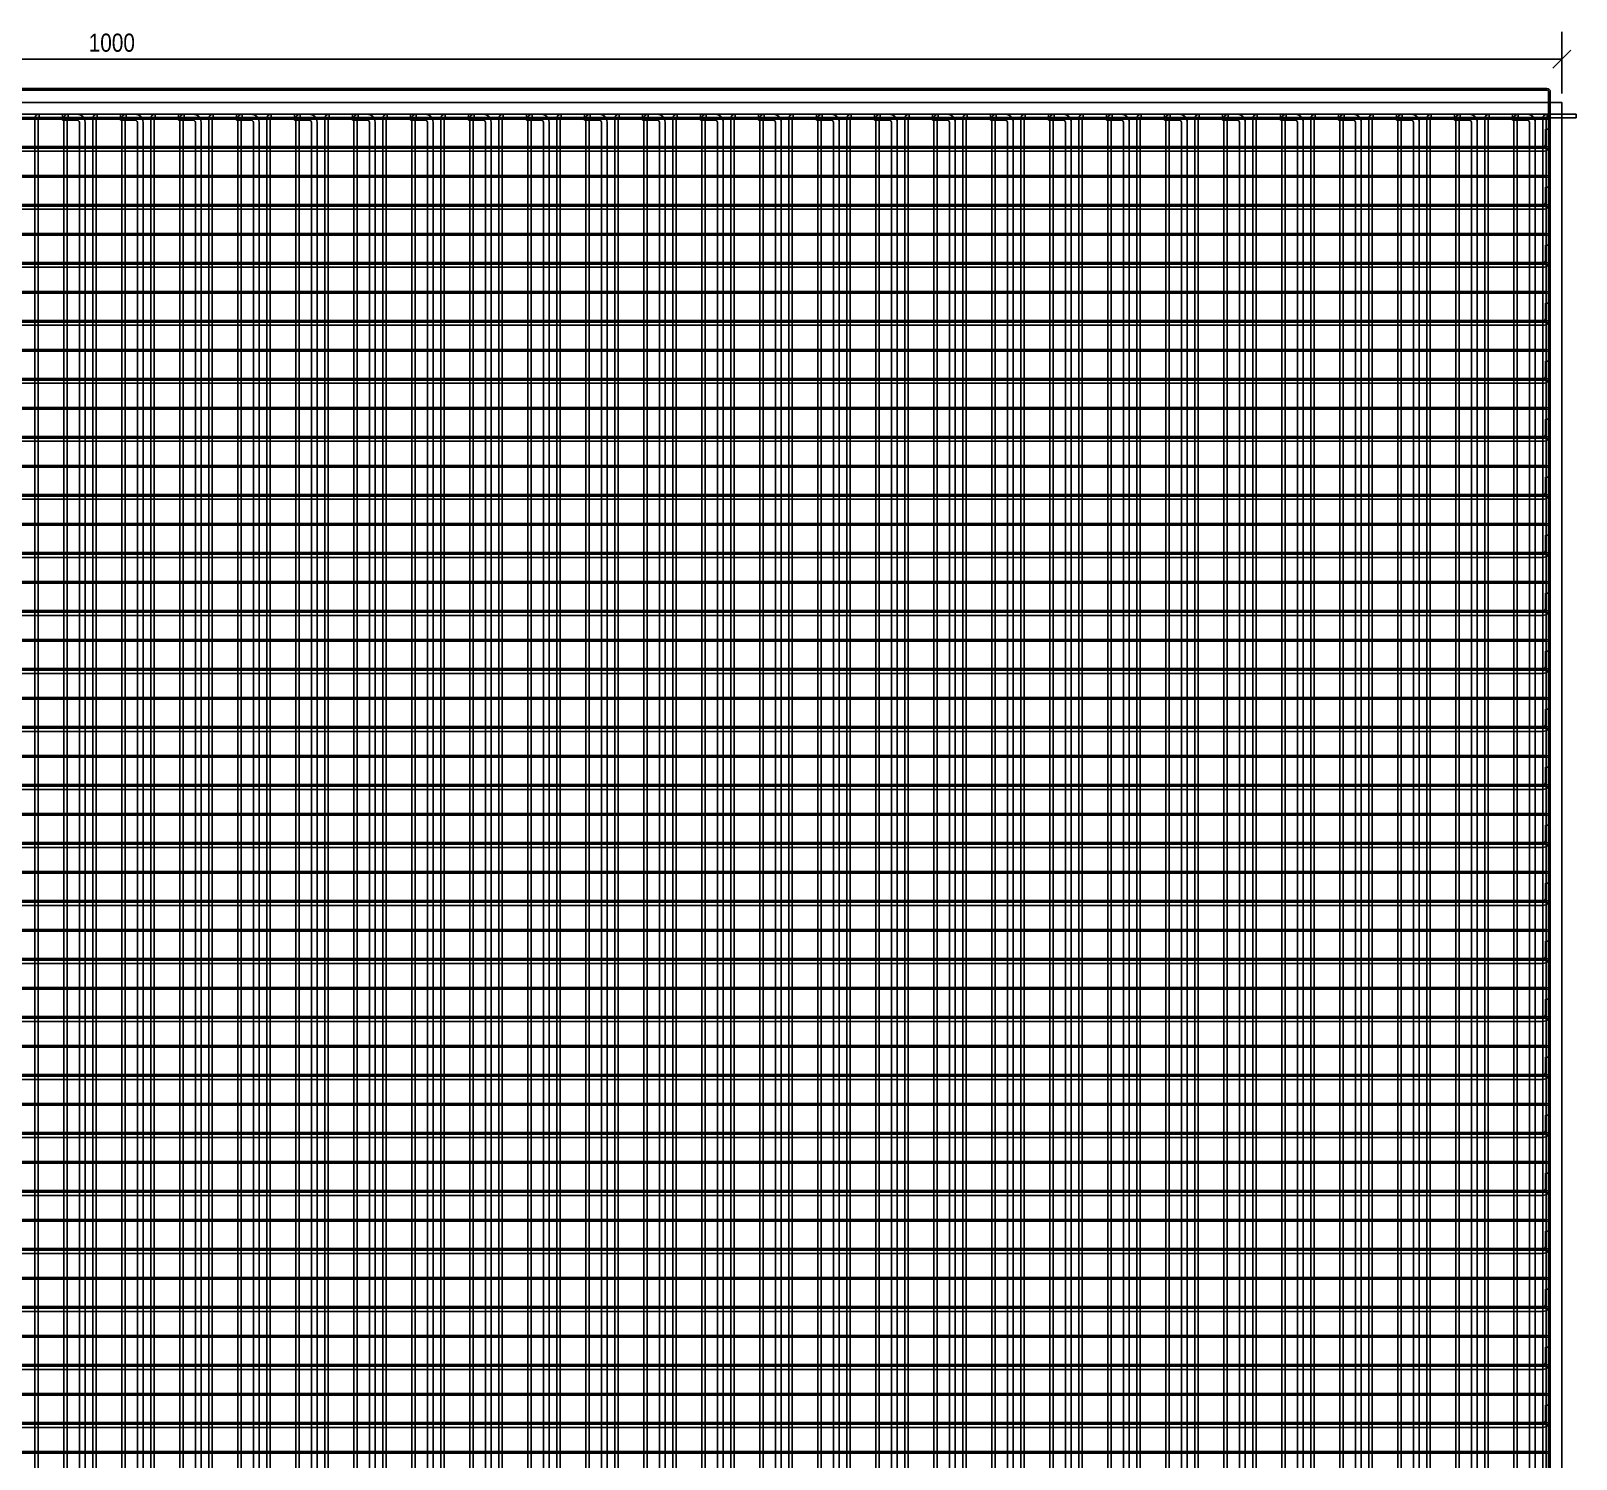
# Model space of a CAD drawing. Header units: metres. Extents: x -0.3 to 22, y -15 to 10.2.
# Drawn here: x 4.72 to 10.05, y 5.32 to 10.25 of the extents above; entities that cross this region are included whole.
import ezdxf

# ---------------------------------------------------------------- set-up
doc = ezdxf.new("R2010")
doc.units = ezdxf.units.M
doc.styles.add('OpenSansCondensed-Light', font='OpenSansCondensed-Light.ttf')
doc.dimstyles.new('EZ_M_25_H25_CM', dxfattribs={"dimtxt": 0.0625, "dimasz": 0.0625, "dimexe": 0.09375, "dimexo": 0.03125, "dimgap": 0.025, "dimtad": 1, "dimlfac": 100, "dimzin": 12, "dimdsep": 46, "dimtxsty": 'OpenSansCondensed-Light', "dimtsz": 0.03125, "dimcen": 2.5, "dimazin": 3, "dimtfac": 0.5, "dimtmove": 2, "dimatfit": 3})

msp = doc.modelspace()

# ---------------------------------------------------------------- linework, layer by layer
for p, q in [((0.052, 10.049), (9.948, 10.049)), ((0.052, 10.043), (9.948, 10.043)), ((9.954, 9.937), (9.954, 10.037)), ((9.96, 9.937), (9.96, 10.037)), ((0.052, 9.949), (9.948, 9.949)), ((0.052, 9.943), (9.948, 9.943)), ((4.749, 9.96), (4.649, 9.96)), ((4.749, 9.948), (4.649, 9.948)), ((4.734, 0.055), (4.734, 9.945)), ((4.746, 0.055), (4.746, 9.945)), ((4.849, 9.96), (4.749, 9.96)), ((4.749, 9.948), (4.749, 9.96)), ((4.849, 9.948), (4.749, 9.948)), ((4.83, 9.94), (4.83, 9.96)), ((4.83, 9.96), (4.88, 9.96)), ((4.83, 9.94), (4.88, 9.94)), ((4.834, 0.055), (4.834, 9.945)), ((4.846, 0.055), (4.846, 9.945)), ((4.949, 9.96), (4.849, 9.96)), ((4.849, 9.948), (4.849, 9.96)), ((4.949, 9.948), (4.849, 9.948)), ((4.888, 0.068), (4.888, 9.932)), ((4.908, 0.068), (4.908, 9.932)), ((4.934, 0.055), (4.934, 9.945)), ((4.946, 0.055), (4.946, 9.945)), ((5.049, 9.96), (4.949, 9.96)), ((4.949, 9.948), (4.949, 9.96)), ((5.049, 9.948), (4.949, 9.948)), ((5.03, 9.94), (5.03, 9.96)), ((5.03, 9.96), (5.08, 9.96)), ((5.03, 9.94), (5.08, 9.94)), ((5.034, 0.055), (5.034, 9.945)), ((5.046, 0.055), (5.046, 9.945)), ((5.149, 9.96), (5.049, 9.96)), ((5.049, 9.948), (5.049, 9.96)), ((5.149, 9.948), (5.049, 9.948)), ((5.088, 0.068), (5.088, 9.932)), ((5.108, 0.068), (5.108, 9.932)), ((5.134, 0.055), (5.134, 9.945)), ((5.146, 0.055), (5.146, 9.945)), ((5.249, 9.96), (5.149, 9.96)), ((5.149, 9.948), (5.149, 9.96)), ((5.249, 9.948), (5.149, 9.948)), ((5.23, 9.94), (5.23, 9.96)), ((5.23, 9.96), (5.28, 9.96)), ((5.23, 9.94), (5.28, 9.94)), ((5.234, 0.055), (5.234, 9.945)), ((5.246, 0.055), (5.246, 9.945)), ((5.349, 9.96), (5.249, 9.96)), ((5.249, 9.948), (5.249, 9.96)), ((5.349, 9.948), (5.249, 9.948)), ((5.288, 0.068), (5.288, 9.932)), ((5.308, 0.068), (5.308, 9.932)), ((5.334, 0.055), (5.334, 9.945)), ((5.346, 0.055), (5.346, 9.945)), ((5.449, 9.96), (5.349, 9.96)), ((5.349, 9.948), (5.349, 9.96)), ((5.449, 9.948), (5.349, 9.948)), ((5.43, 9.94), (5.43, 9.96)), ((5.43, 9.96), (5.48, 9.96)), ((5.43, 9.94), (5.48, 9.94)), ((5.434, 0.055), (5.434, 9.945)), ((5.446, 0.055), (5.446, 9.945)), ((5.549, 9.96), (5.449, 9.96)), ((5.449, 9.948), (5.449, 9.96)), ((5.549, 9.948), (5.449, 9.948)), ((5.488, 0.068), (5.488, 9.932)), ((5.508, 0.068), (5.508, 9.932)), ((5.534, 0.055), (5.534, 9.945)), ((5.546, 0.055), (5.546, 9.945)), ((5.649, 9.96), (5.549, 9.96)), ((5.549, 9.948), (5.549, 9.96)), ((5.649, 9.948), (5.549, 9.948)), ((5.63, 9.94), (5.63, 9.96)), ((5.63, 9.96), (5.68, 9.96)), ((5.63, 9.94), (5.68, 9.94)), ((5.634, 0.055), (5.634, 9.945)), ((5.646, 0.055), (5.646, 9.945)), ((5.749, 9.96), (5.649, 9.96)), ((5.649, 9.948), (5.649, 9.96)), ((5.749, 9.948), (5.649, 9.948)), ((5.688, 0.068), (5.688, 9.932)), ((5.708, 0.068), (5.708, 9.932)), ((5.734, 0.055), (5.734, 9.945)), ((5.746, 0.055), (5.746, 9.945)), ((5.849, 9.96), (5.749, 9.96)), ((5.749, 9.948), (5.749, 9.96)), ((5.849, 9.948), (5.749, 9.948)), ((5.83, 9.94), (5.83, 9.96)), ((5.83, 9.96), (5.88, 9.96)), ((5.83, 9.94), (5.88, 9.94)), ((5.834, 0.055), (5.834, 9.945)), ((5.846, 0.055), (5.846, 9.945)), ((5.949, 9.96), (5.849, 9.96)), ((5.849, 9.948), (5.849, 9.96)), ((5.949, 9.948), (5.849, 9.948)), ((5.888, 0.068), (5.888, 9.932)), ((5.908, 0.068), (5.908, 9.932)), ((5.934, 0.055), (5.934, 9.945)), ((5.946, 0.055), (5.946, 9.945)), ((6.049, 9.96), (5.949, 9.96)), ((5.949, 9.948), (5.949, 9.96)), ((6.049, 9.948), (5.949, 9.948)), ((6.03, 9.94), (6.03, 9.96)), ((6.03, 9.96), (6.08, 9.96)), ((6.03, 9.94), (6.08, 9.94)), ((6.034, 0.055), (6.034, 9.945)), ((6.046, 0.055), (6.046, 9.945)), ((6.149, 9.96), (6.049, 9.96)), ((6.049, 9.948), (6.049, 9.96)), ((6.149, 9.948), (6.049, 9.948)), ((6.088, 0.068), (6.088, 9.932)), ((6.108, 0.068), (6.108, 9.932)), ((6.134, 0.055), (6.134, 9.945)), ((6.146, 0.055), (6.146, 9.945)), ((6.249, 9.96), (6.149, 9.96)), ((6.149, 9.948), (6.149, 9.96)), ((6.249, 9.948), (6.149, 9.948)), ((6.23, 9.94), (6.23, 9.96)), ((6.23, 9.96), (6.28, 9.96)), ((6.23, 9.94), (6.28, 9.94)), ((6.234, 0.055), (6.234, 9.945)), ((6.246, 0.055), (6.246, 9.945)), ((6.349, 9.96), (6.249, 9.96)), ((6.249, 9.948), (6.249, 9.96)), ((6.349, 9.948), (6.249, 9.948)), ((6.288, 0.068), (6.288, 9.932)), ((6.308, 0.068), (6.308, 9.932)), ((6.334, 0.055), (6.334, 9.945)), ((6.346, 0.055), (6.346, 9.945)), ((6.449, 9.96), (6.349, 9.96)), ((6.349, 9.948), (6.349, 9.96)), ((6.449, 9.948), (6.349, 9.948)), ((6.43, 9.94), (6.43, 9.96)), ((6.43, 9.96), (6.48, 9.96)), ((6.43, 9.94), (6.48, 9.94)), ((6.434, 0.055), (6.434, 9.945)), ((6.446, 0.055), (6.446, 9.945)), ((6.549, 9.96), (6.449, 9.96)), ((6.449, 9.948), (6.449, 9.96)), ((6.549, 9.948), (6.449, 9.948)), ((6.488, 0.068), (6.488, 9.932)), ((6.508, 0.068), (6.508, 9.932)), ((6.534, 0.055), (6.534, 9.945)), ((6.546, 0.055), (6.546, 9.945)), ((6.649, 9.96), (6.549, 9.96)), ((6.549, 9.948), (6.549, 9.96)), ((6.649, 9.948), (6.549, 9.948)), ((6.63, 9.94), (6.63, 9.96)), ((6.63, 9.96), (6.68, 9.96)), ((6.63, 9.94), (6.68, 9.94)), ((6.634, 0.055), (6.634, 9.945)), ((6.646, 0.055), (6.646, 9.945)), ((6.749, 9.96), (6.649, 9.96)), ((6.649, 9.948), (6.649, 9.96)), ((6.749, 9.948), (6.649, 9.948)), ((6.688, 0.068), (6.688, 9.932)), ((6.708, 0.068), (6.708, 9.932)), ((6.734, 0.055), (6.734, 9.945)), ((6.746, 0.055), (6.746, 9.945)), ((6.849, 9.96), (6.749, 9.96)), ((6.749, 9.948), (6.749, 9.96)), ((6.849, 9.948), (6.749, 9.948)), ((6.83, 9.94), (6.83, 9.96)), ((6.83, 9.96), (6.88, 9.96)), ((6.83, 9.94), (6.88, 9.94)), ((6.834, 0.055), (6.834, 9.945)), ((6.846, 0.055), (6.846, 9.945)), ((6.949, 9.96), (6.849, 9.96)), ((6.849, 9.948), (6.849, 9.96)), ((6.949, 9.948), (6.849, 9.948)), ((6.888, 0.068), (6.888, 9.932)), ((6.908, 0.068), (6.908, 9.932)), ((6.934, 0.055), (6.934, 9.945)), ((6.946, 0.055), (6.946, 9.945)), ((7.049, 9.96), (6.949, 9.96)), ((6.949, 9.948), (6.949, 9.96)), ((7.049, 9.948), (6.949, 9.948)), ((7.03, 9.94), (7.03, 9.96)), ((7.03, 9.96), (7.08, 9.96)), ((7.03, 9.94), (7.08, 9.94)), ((7.034, 0.055), (7.034, 9.945)), ((7.046, 0.055), (7.046, 9.945)), ((7.149, 9.96), (7.049, 9.96)), ((7.049, 9.948), (7.049, 9.96)), ((7.149, 9.948), (7.049, 9.948)), ((7.088, 0.068), (7.088, 9.932)), ((7.108, 0.068), (7.108, 9.932)), ((7.134, 0.055), (7.134, 9.945)), ((7.146, 0.055), (7.146, 9.945)), ((7.249, 9.96), (7.149, 9.96)), ((7.149, 9.948), (7.149, 9.96)), ((7.249, 9.948), (7.149, 9.948)), ((7.23, 9.94), (7.23, 9.96)), ((7.23, 9.96), (7.28, 9.96)), ((7.23, 9.94), (7.28, 9.94)), ((7.234, 0.055), (7.234, 9.945)), ((7.246, 0.055), (7.246, 9.945)), ((7.349, 9.96), (7.249, 9.96)), ((7.249, 9.948), (7.249, 9.96)), ((7.349, 9.948), (7.249, 9.948)), ((7.288, 0.068), (7.288, 9.932)), ((7.308, 0.068), (7.308, 9.932)), ((7.334, 0.055), (7.334, 9.945)), ((7.346, 0.055), (7.346, 9.945)), ((7.449, 9.96), (7.349, 9.96)), ((7.349, 9.948), (7.349, 9.96)), ((7.449, 9.948), (7.349, 9.948)), ((7.43, 9.94), (7.43, 9.96)), ((7.43, 9.96), (7.48, 9.96)), ((7.43, 9.94), (7.48, 9.94)), ((7.434, 0.055), (7.434, 9.945)), ((7.446, 0.055), (7.446, 9.945)), ((7.549, 9.96), (7.449, 9.96)), ((7.449, 9.948), (7.449, 9.96)), ((7.549, 9.948), (7.449, 9.948)), ((7.488, 0.068), (7.488, 9.932)), ((7.508, 0.068), (7.508, 9.932)), ((7.534, 0.055), (7.534, 9.945)), ((7.546, 0.055), (7.546, 9.945)), ((7.649, 9.96), (7.549, 9.96)), ((7.549, 9.948), (7.549, 9.96)), ((7.649, 9.948), (7.549, 9.948)), ((7.63, 9.94), (7.63, 9.96)), ((7.63, 9.96), (7.68, 9.96)), ((7.63, 9.94), (7.68, 9.94)), ((7.634, 0.055), (7.634, 9.945)), ((7.646, 0.055), (7.646, 9.945)), ((7.749, 9.96), (7.649, 9.96)), ((7.649, 9.948), (7.649, 9.96)), ((7.749, 9.948), (7.649, 9.948)), ((7.688, 0.068), (7.688, 9.932)), ((7.708, 0.068), (7.708, 9.932)), ((7.734, 0.055), (7.734, 9.945)), ((7.746, 0.055), (7.746, 9.945)), ((7.849, 9.96), (7.749, 9.96)), ((7.749, 9.948), (7.749, 9.96)), ((7.849, 9.948), (7.749, 9.948)), ((7.83, 9.94), (7.83, 9.96)), ((7.83, 9.96), (7.88, 9.96)), ((7.83, 9.94), (7.88, 9.94)), ((7.834, 0.055), (7.834, 9.945)), ((7.846, 0.055), (7.846, 9.945)), ((7.949, 9.96), (7.849, 9.96)), ((7.849, 9.948), (7.849, 9.96)), ((7.949, 9.948), (7.849, 9.948)), ((7.888, 0.068), (7.888, 9.932)), ((7.908, 0.068), (7.908, 9.932)), ((7.934, 0.055), (7.934, 9.945)), ((7.946, 0.055), (7.946, 9.945)), ((8.049, 9.96), (7.949, 9.96)), ((7.949, 9.948), (7.949, 9.96)), ((8.049, 9.948), (7.949, 9.948)), ((8.03, 9.94), (8.03, 9.96)), ((8.03, 9.96), (8.08, 9.96)), ((8.03, 9.94), (8.08, 9.94)), ((8.034, 0.055), (8.034, 9.945)), ((8.046, 0.055), (8.046, 9.945)), ((8.149, 9.96), (8.049, 9.96)), ((8.049, 9.948), (8.049, 9.96)), ((8.149, 9.948), (8.049, 9.948)), ((8.088, 0.068), (8.088, 9.932)), ((8.108, 0.068), (8.108, 9.932)), ((8.134, 0.055), (8.134, 9.945)), ((8.146, 0.055), (8.146, 9.945)), ((8.249, 9.96), (8.149, 9.96)), ((8.149, 9.948), (8.149, 9.96)), ((8.249, 9.948), (8.149, 9.948)), ((8.23, 9.94), (8.23, 9.96)), ((8.23, 9.96), (8.28, 9.96)), ((8.23, 9.94), (8.28, 9.94)), ((8.234, 0.055), (8.234, 9.945)), ((8.246, 0.055), (8.246, 9.945)), ((8.349, 9.96), (8.249, 9.96)), ((8.249, 9.948), (8.249, 9.96)), ((8.349, 9.948), (8.249, 9.948)), ((8.288, 0.068), (8.288, 9.932)), ((8.308, 0.068), (8.308, 9.932)), ((8.334, 0.055), (8.334, 9.945)), ((8.346, 0.055), (8.346, 9.945)), ((8.449, 9.96), (8.349, 9.96)), ((8.349, 9.948), (8.349, 9.96)), ((8.449, 9.948), (8.349, 9.948)), ((8.43, 9.94), (8.43, 9.96)), ((8.43, 9.96), (8.48, 9.96)), ((8.43, 9.94), (8.48, 9.94)), ((8.434, 0.055), (8.434, 9.945)), ((8.446, 0.055), (8.446, 9.945)), ((8.549, 9.96), (8.449, 9.96)), ((8.449, 9.948), (8.449, 9.96)), ((8.549, 9.948), (8.449, 9.948)), ((8.488, 0.068), (8.488, 9.932)), ((8.508, 0.068), (8.508, 9.932)), ((8.534, 0.055), (8.534, 9.945)), ((8.546, 0.055), (8.546, 9.945)), ((8.649, 9.96), (8.549, 9.96)), ((8.549, 9.948), (8.549, 9.96)), ((8.649, 9.948), (8.549, 9.948)), ((8.63, 9.94), (8.63, 9.96)), ((8.63, 9.96), (8.68, 9.96)), ((8.63, 9.94), (8.68, 9.94)), ((8.634, 0.055), (8.634, 9.945)), ((8.646, 0.055), (8.646, 9.945)), ((8.749, 9.96), (8.649, 9.96)), ((8.649, 9.948), (8.649, 9.96)), ((8.749, 9.948), (8.649, 9.948)), ((8.688, 0.068), (8.688, 9.932)), ((8.708, 0.068), (8.708, 9.932)), ((8.734, 0.055), (8.734, 9.945)), ((8.746, 0.055), (8.746, 9.945)), ((8.849, 9.96), (8.749, 9.96)), ((8.749, 9.948), (8.749, 9.96)), ((8.849, 9.948), (8.749, 9.948)), ((8.83, 9.94), (8.83, 9.96)), ((8.83, 9.96), (8.88, 9.96)), ((8.83, 9.94), (8.88, 9.94)), ((8.834, 0.055), (8.834, 9.945)), ((8.846, 0.055), (8.846, 9.945)), ((8.949, 9.96), (8.849, 9.96)), ((8.849, 9.948), (8.849, 9.96)), ((8.949, 9.948), (8.849, 9.948)), ((8.888, 0.068), (8.888, 9.932)), ((8.908, 0.068), (8.908, 9.932)), ((8.934, 0.055), (8.934, 9.945)), ((8.946, 0.055), (8.946, 9.945)), ((9.049, 9.96), (8.949, 9.96)), ((8.949, 9.948), (8.949, 9.96)), ((9.049, 9.948), (8.949, 9.948)), ((9.03, 9.94), (9.03, 9.96)), ((9.03, 9.96), (9.08, 9.96)), ((9.03, 9.94), (9.08, 9.94)), ((9.034, 0.055), (9.034, 9.945)), ((9.046, 0.055), (9.046, 9.945)), ((9.149, 9.96), (9.049, 9.96)), ((9.049, 9.948), (9.049, 9.96)), ((9.149, 9.948), (9.049, 9.948)), ((9.088, 0.068), (9.088, 9.932)), ((9.108, 0.068), (9.108, 9.932)), ((9.134, 0.055), (9.134, 9.945)), ((9.146, 0.055), (9.146, 9.945)), ((9.249, 9.96), (9.149, 9.96)), ((9.149, 9.948), (9.149, 9.96)), ((9.249, 9.948), (9.149, 9.948)), ((9.23, 9.94), (9.23, 9.96)), ((9.23, 9.96), (9.28, 9.96)), ((9.23, 9.94), (9.28, 9.94)), ((9.234, 0.055), (9.234, 9.945)), ((9.246, 0.055), (9.246, 9.945)), ((9.349, 9.96), (9.249, 9.96)), ((9.249, 9.948), (9.249, 9.96)), ((9.349, 9.948), (9.249, 9.948)), ((9.288, 0.068), (9.288, 9.932)), ((9.308, 0.068), (9.308, 9.932)), ((9.334, 0.055), (9.334, 9.945)), ((9.346, 0.055), (9.346, 9.945)), ((9.449, 9.96), (9.349, 9.96)), ((9.349, 9.948), (9.349, 9.96)), ((9.449, 9.948), (9.349, 9.948)), ((9.43, 9.94), (9.43, 9.96)), ((9.43, 9.96), (9.48, 9.96)), ((9.43, 9.94), (9.48, 9.94)), ((9.434, 0.055), (9.434, 9.945)), ((9.446, 0.055), (9.446, 9.945)), ((9.549, 9.96), (9.449, 9.96)), ((9.449, 9.948), (9.449, 9.96)), ((9.549, 9.948), (9.449, 9.948)), ((9.488, 0.068), (9.488, 9.932)), ((9.508, 0.068), (9.508, 9.932)), ((9.534, 0.055), (9.534, 9.945)), ((9.546, 0.055), (9.546, 9.945)), ((9.649, 9.96), (9.549, 9.96)), ((9.549, 9.948), (9.549, 9.96)), ((9.649, 9.948), (9.549, 9.948)), ((9.63, 9.94), (9.63, 9.96)), ((9.63, 9.96), (9.68, 9.96)), ((9.63, 9.94), (9.68, 9.94)), ((9.634, 0.055), (9.634, 9.945)), ((9.646, 0.055), (9.646, 9.945)), ((9.749, 9.96), (9.649, 9.96)), ((9.649, 9.948), (9.649, 9.96)), ((9.749, 9.948), (9.649, 9.948)), ((9.688, 0.068), (9.688, 9.932)), ((9.708, 0.068), (9.708, 9.932)), ((9.734, 0.055), (9.734, 9.945)), ((9.746, 0.055), (9.746, 9.945)), ((9.849, 9.96), (9.749, 9.96)), ((9.749, 9.948), (9.749, 9.96)), ((9.849, 9.948), (9.749, 9.948)), ((9.83, 9.94), (9.83, 9.96)), ((9.83, 9.96), (9.88, 9.96)), ((9.83, 9.94), (9.88, 9.94)), ((9.834, 0.055), (9.834, 9.945)), ((9.846, 0.055), (9.846, 9.945)), ((9.949, 9.96), (9.849, 9.96)), ((9.849, 9.948), (9.849, 9.96)), ((9.949, 9.948), (9.849, 9.948)), ((9.888, 0.068), (9.888, 9.932)), ((9.908, 0.068), (9.908, 9.932)), ((9.934, 0.055), (9.934, 9.945)), ((9.946, 0.055), (9.946, 9.945)), ((10.049, 9.96), (9.949, 9.96)), ((9.949, 9.948), (9.949, 9.96)), ((10.049, 9.948), (9.949, 9.948)), ((9.954, 9.837), (9.954, 9.937)), ((9.954, 9.937), (9.96, 9.937)), ((9.96, 9.837), (9.96, 9.937)), ((10.049, 9.948), (10.049, 9.96)), ((9.944, 9.908), (9.96, 9.908)), ((9.944, 9.908), (9.944, 9.858)), ((9.96, 9.908), (9.96, 9.858)), ((0.052, 9.849), (9.948, 9.849)), ((0.052, 9.843), (9.948, 9.843)), ((0.066, 9.848), (9.934, 9.848)), ((0.066, 9.832), (9.934, 9.832)), ((9.954, 9.737), (9.954, 9.837)), ((9.954, 9.837), (9.96, 9.837)), ((9.96, 9.737), (9.96, 9.837)), ((0.052, 9.749), (9.948, 9.749)), ((0.052, 9.743), (9.948, 9.743)), ((9.944, 9.708), (9.96, 9.708)), ((9.944, 9.708), (9.944, 9.658)), ((9.954, 9.637), (9.954, 9.737)), ((9.954, 9.737), (9.96, 9.737)), ((9.96, 9.637), (9.96, 9.737)), ((9.96, 9.708), (9.96, 9.658)), ((0.052, 9.649), (9.948, 9.649)), ((0.066, 9.648), (9.934, 9.648)), ((0.052, 9.643), (9.948, 9.643)), ((0.066, 9.632), (9.934, 9.632)), ((9.954, 9.537), (9.954, 9.637)), ((9.954, 9.637), (9.96, 9.637)), ((9.96, 9.537), (9.96, 9.637)), ((0.052, 9.549), (9.948, 9.549)), ((0.052, 9.543), (9.948, 9.543)), ((9.944, 9.508), (9.96, 9.508)), ((9.944, 9.508), (9.944, 9.458)), ((9.954, 9.437), (9.954, 9.537)), ((9.954, 9.537), (9.96, 9.537)), ((9.96, 9.437), (9.96, 9.537)), ((9.96, 9.508), (9.96, 9.458)), ((0.052, 9.449), (9.948, 9.449)), ((0.052, 9.443), (9.948, 9.443)), ((0.066, 9.448), (9.934, 9.448)), ((0.066, 9.432), (9.934, 9.432)), ((9.954, 9.337), (9.954, 9.437)), ((9.954, 9.437), (9.96, 9.437)), ((9.96, 9.337), (9.96, 9.437)), ((0.052, 9.349), (9.948, 9.349)), ((0.052, 9.343), (9.948, 9.343)), ((9.954, 9.237), (9.954, 9.337)), ((9.954, 9.337), (9.96, 9.337)), ((9.96, 9.237), (9.96, 9.337)), ((9.944, 9.308), (9.96, 9.308)), ((9.944, 9.308), (9.944, 9.258)), ((9.96, 9.308), (9.96, 9.258)), ((0.052, 9.249), (9.948, 9.249)), ((0.052, 9.243), (9.948, 9.243)), ((0.066, 9.248), (9.934, 9.248)), ((0.066, 9.232), (9.934, 9.232)), ((9.954, 9.137), (9.954, 9.237)), ((9.954, 9.237), (9.96, 9.237)), ((9.96, 9.137), (9.96, 9.237)), ((0.052, 9.149), (9.948, 9.149)), ((0.052, 9.143), (9.948, 9.143)), ((9.954, 9.037), (9.954, 9.137)), ((9.954, 9.137), (9.96, 9.137)), ((9.96, 9.037), (9.96, 9.137)), ((9.944, 9.108), (9.96, 9.108)), ((9.944, 9.108), (9.944, 9.058)), ((9.96, 9.108), (9.96, 9.058)), ((0.052, 9.049), (9.948, 9.049)), ((0.052, 9.043), (9.948, 9.043)), ((0.066, 9.048), (9.934, 9.048)), ((0.066, 9.032), (9.934, 9.032)), ((9.954, 8.937), (9.954, 9.037)), ((9.954, 9.037), (9.96, 9.037)), ((9.96, 8.937), (9.96, 9.037)), ((0.052, 8.949), (9.948, 8.949)), ((0.052, 8.943), (9.948, 8.943)), ((9.944, 8.908), (9.96, 8.908)), ((9.944, 8.908), (9.944, 8.858)), ((9.954, 8.837), (9.954, 8.937)), ((9.954, 8.937), (9.96, 8.937)), ((9.96, 8.837), (9.96, 8.937)), ((9.96, 8.908), (9.96, 8.858)), ((0.052, 8.849), (9.948, 8.849)), ((0.066, 8.848), (9.934, 8.848)), ((0.052, 8.843), (9.948, 8.843)), ((0.066, 8.832), (9.934, 8.832)), ((9.954, 8.737), (9.954, 8.837)), ((9.954, 8.837), (9.96, 8.837)), ((9.96, 8.737), (9.96, 8.837)), ((0.052, 8.749), (9.948, 8.749)), ((0.052, 8.743), (9.948, 8.743)), ((9.944, 8.708), (9.96, 8.708)), ((9.944, 8.708), (9.944, 8.658)), ((9.954, 8.637), (9.954, 8.737)), ((9.954, 8.737), (9.96, 8.737)), ((9.96, 8.637), (9.96, 8.737)), ((9.96, 8.708), (9.96, 8.658)), ((0.052, 8.649), (9.948, 8.649)), ((0.052, 8.643), (9.948, 8.643)), ((0.066, 8.648), (9.934, 8.648)), ((0.066, 8.632), (9.934, 8.632)), ((9.954, 8.537), (9.954, 8.637)), ((9.954, 8.637), (9.96, 8.637)), ((9.96, 8.537), (9.96, 8.637)), ((0.052, 8.549), (9.948, 8.549)), ((0.052, 8.543), (9.948, 8.543)), ((9.954, 8.437), (9.954, 8.537)), ((9.954, 8.537), (9.96, 8.537)), ((9.96, 8.437), (9.96, 8.537)), ((9.944, 8.508), (9.96, 8.508)), ((9.944, 8.508), (9.944, 8.458)), ((9.96, 8.508), (9.96, 8.458)), ((0.052, 8.449), (9.948, 8.449)), ((0.052, 8.443), (9.948, 8.443)), ((0.066, 8.448), (9.934, 8.448)), ((0.066, 8.432), (9.934, 8.432)), ((9.954, 8.337), (9.954, 8.437)), ((9.954, 8.437), (9.96, 8.437)), ((9.96, 8.337), (9.96, 8.437)), ((0.052, 8.349), (9.948, 8.349)), ((0.052, 8.343), (9.948, 8.343)), ((9.954, 8.237), (9.954, 8.337)), ((9.954, 8.337), (9.96, 8.337)), ((9.96, 8.237), (9.96, 8.337)), ((9.944, 8.308), (9.96, 8.308)), ((9.944, 8.308), (9.944, 8.258)), ((9.96, 8.308), (9.96, 8.258)), ((0.052, 8.249), (9.948, 8.249)), ((0.052, 8.243), (9.948, 8.243)), ((0.066, 8.248), (9.934, 8.248)), ((0.066, 8.232), (9.934, 8.232)), ((9.954, 8.137), (9.954, 8.237)), ((9.954, 8.237), (9.96, 8.237)), ((9.96, 8.137), (9.96, 8.237)), ((0.052, 8.149), (9.948, 8.149)), ((0.052, 8.143), (9.948, 8.143)), ((9.944, 8.108), (9.96, 8.108)), ((9.944, 8.108), (9.944, 8.058)), ((9.954, 8.037), (9.954, 8.137)), ((9.954, 8.137), (9.96, 8.137)), ((9.96, 8.037), (9.96, 8.137)), ((9.96, 8.108), (9.96, 8.058)), ((0.052, 8.049), (9.948, 8.049)), ((0.066, 8.048), (9.934, 8.048)), ((0.052, 8.043), (9.948, 8.043)), ((0.066, 8.032), (9.934, 8.032)), ((9.954, 7.937), (9.954, 8.037)), ((9.954, 8.037), (9.96, 8.037)), ((9.96, 7.937), (9.96, 8.037)), ((0.052, 7.949), (9.948, 7.949)), ((0.052, 7.943), (9.948, 7.943)), ((9.944, 7.908), (9.96, 7.908)), ((9.944, 7.908), (9.944, 7.858)), ((9.954, 7.837), (9.954, 7.937)), ((9.954, 7.937), (9.96, 7.937)), ((9.96, 7.837), (9.96, 7.937)), ((9.96, 7.908), (9.96, 7.858)), ((0.052, 7.849), (9.948, 7.849)), ((0.052, 7.843), (9.948, 7.843)), ((0.066, 7.848), (9.934, 7.848)), ((9.954, 7.737), (9.954, 7.837)), ((9.954, 7.837), (9.96, 7.837)), ((9.96, 7.737), (9.96, 7.837)), ((0.066, 7.832), (9.934, 7.832)), ((0.052, 7.749), (9.948, 7.749)), ((0.052, 7.743), (9.948, 7.743)), ((9.954, 7.637), (9.954, 7.737)), ((9.954, 7.737), (9.96, 7.737)), ((9.96, 7.637), (9.96, 7.737)), ((9.944, 7.708), (9.96, 7.708)), ((9.944, 7.708), (9.944, 7.658)), ((9.96, 7.708), (9.96, 7.658)), ((0.052, 7.649), (9.948, 7.649)), ((0.052, 7.643), (9.948, 7.643)), ((0.066, 7.648), (9.934, 7.648)), ((0.066, 7.632), (9.934, 7.632)), ((9.954, 7.537), (9.954, 7.637)), ((9.954, 7.637), (9.96, 7.637)), ((9.96, 7.537), (9.96, 7.637)), ((0.052, 7.549), (9.948, 7.549)), ((0.052, 7.543), (9.948, 7.543)), ((9.954, 7.437), (9.954, 7.537)), ((9.954, 7.537), (9.96, 7.537)), ((9.96, 7.437), (9.96, 7.537)), ((9.944, 7.508), (9.96, 7.508)), ((9.944, 7.508), (9.944, 7.458)), ((9.96, 7.508), (9.96, 7.458)), ((0.052, 7.449), (9.948, 7.449)), ((0.052, 7.443), (9.948, 7.443)), ((0.066, 7.448), (9.934, 7.448)), ((0.066, 7.432), (9.934, 7.432)), ((9.954, 7.337), (9.954, 7.437)), ((9.954, 7.437), (9.96, 7.437)), ((9.96, 7.337), (9.96, 7.437)), ((0.052, 7.349), (9.948, 7.349)), ((0.052, 7.343), (9.948, 7.343)), ((9.944, 7.308), (9.96, 7.308)), ((9.944, 7.308), (9.944, 7.258)), ((9.954, 7.237), (9.954, 7.337)), ((9.954, 7.337), (9.96, 7.337)), ((9.96, 7.237), (9.96, 7.337)), ((9.96, 7.308), (9.96, 7.258)), ((0.052, 7.249), (9.948, 7.249)), ((0.066, 7.248), (9.934, 7.248)), ((0.052, 7.243), (9.948, 7.243)), ((0.066, 7.232), (9.934, 7.232)), ((9.954, 7.137), (9.954, 7.237)), ((9.954, 7.237), (9.96, 7.237)), ((9.96, 7.137), (9.96, 7.237)), ((0.052, 7.149), (9.948, 7.149)), ((0.052, 7.143), (9.948, 7.143)), ((9.944, 7.108), (9.96, 7.108)), ((9.944, 7.108), (9.944, 7.058)), ((9.954, 7.037), (9.954, 7.137)), ((9.954, 7.137), (9.96, 7.137)), ((9.96, 7.037), (9.96, 7.137)), ((9.96, 7.108), (9.96, 7.058)), ((0.052, 7.049), (9.948, 7.049)), ((0.052, 7.043), (9.948, 7.043)), ((0.066, 7.048), (9.934, 7.048)), ((9.954, 6.937), (9.954, 7.037)), ((9.954, 7.037), (9.96, 7.037)), ((9.96, 6.937), (9.96, 7.037)), ((0.066, 7.032), (9.934, 7.032)), ((0.052, 6.949), (9.948, 6.949)), ((0.052, 6.943), (9.948, 6.943)), ((9.954, 6.837), (9.954, 6.937)), ((9.954, 6.937), (9.96, 6.937)), ((9.96, 6.837), (9.96, 6.937)), ((9.944, 6.908), (9.96, 6.908)), ((9.944, 6.908), (9.944, 6.858)), ((9.96, 6.908), (9.96, 6.858)), ((0.052, 6.849), (9.948, 6.849)), ((0.052, 6.843), (9.948, 6.843)), ((0.066, 6.848), (9.934, 6.848)), ((0.066, 6.832), (9.934, 6.832)), ((9.954, 6.737), (9.954, 6.837)), ((9.954, 6.837), (9.96, 6.837)), ((9.96, 6.737), (9.96, 6.837)), ((0.052, 6.749), (9.948, 6.749)), ((0.052, 6.743), (9.948, 6.743)), ((9.954, 6.637), (9.954, 6.737)), ((9.954, 6.737), (9.96, 6.737)), ((9.96, 6.637), (9.96, 6.737)), ((9.944, 6.708), (9.96, 6.708)), ((9.944, 6.708), (9.944, 6.658)), ((9.96, 6.708), (9.96, 6.658)), ((0.052, 6.649), (9.948, 6.649)), ((0.052, 6.643), (9.948, 6.643)), ((0.066, 6.648), (9.934, 6.648)), ((0.066, 6.632), (9.934, 6.632)), ((9.954, 6.537), (9.954, 6.637)), ((9.954, 6.637), (9.96, 6.637)), ((9.96, 6.537), (9.96, 6.637)), ((0.052, 6.549), (9.948, 6.549)), ((0.052, 6.543), (9.948, 6.543)), ((9.944, 6.508), (9.96, 6.508)), ((9.944, 6.508), (9.944, 6.458)), ((9.954, 6.437), (9.954, 6.537)), ((9.954, 6.537), (9.96, 6.537)), ((9.96, 6.437), (9.96, 6.537)), ((9.96, 6.508), (9.96, 6.458)), ((0.052, 6.449), (9.948, 6.449)), ((0.066, 6.448), (9.934, 6.448)), ((0.052, 6.443), (9.948, 6.443)), ((0.066, 6.432), (9.934, 6.432)), ((9.954, 6.337), (9.954, 6.437)), ((9.954, 6.437), (9.96, 6.437)), ((9.96, 6.337), (9.96, 6.437)), ((0.052, 6.349), (9.948, 6.349)), ((0.052, 6.343), (9.948, 6.343)), ((9.944, 6.308), (9.96, 6.308)), ((9.944, 6.308), (9.944, 6.258)), ((9.954, 6.237), (9.954, 6.337)), ((9.954, 6.337), (9.96, 6.337)), ((9.96, 6.237), (9.96, 6.337)), ((9.96, 6.308), (9.96, 6.258)), ((0.052, 6.249), (9.948, 6.249)), ((0.052, 6.243), (9.948, 6.243)), ((0.066, 6.248), (9.934, 6.248)), ((9.954, 6.137), (9.954, 6.237)), ((9.954, 6.237), (9.96, 6.237)), ((9.96, 6.137), (9.96, 6.237)), ((0.066, 6.232), (9.934, 6.232)), ((0.052, 6.149), (9.948, 6.149)), ((0.052, 6.143), (9.948, 6.143)), ((9.954, 6.037), (9.954, 6.137)), ((9.954, 6.137), (9.96, 6.137)), ((9.96, 6.037), (9.96, 6.137)), ((9.944, 6.108), (9.96, 6.108)), ((9.944, 6.108), (9.944, 6.058)), ((9.96, 6.108), (9.96, 6.058)), ((0.052, 6.049), (9.948, 6.049)), ((0.052, 6.043), (9.948, 6.043)), ((0.066, 6.048), (9.934, 6.048)), ((0.066, 6.032), (9.934, 6.032)), ((9.954, 5.937), (9.954, 6.037)), ((9.954, 6.037), (9.96, 6.037)), ((9.96, 5.937), (9.96, 6.037)), ((0.052, 5.949), (9.948, 5.949)), ((0.052, 5.943), (9.948, 5.943)), ((9.954, 5.837), (9.954, 5.937)), ((9.954, 5.937), (9.96, 5.937)), ((9.96, 5.837), (9.96, 5.937)), ((9.944, 5.908), (9.96, 5.908)), ((9.944, 5.908), (9.944, 5.858)), ((9.96, 5.908), (9.96, 5.858)), ((0.052, 5.849), (9.948, 5.849)), ((0.052, 5.843), (9.948, 5.843)), ((0.066, 5.848), (9.934, 5.848)), ((0.066, 5.832), (9.934, 5.832)), ((9.954, 5.737), (9.954, 5.837)), ((9.954, 5.837), (9.96, 5.837)), ((9.96, 5.737), (9.96, 5.837)), ((0.052, 5.749), (9.948, 5.749)), ((0.052, 5.743), (9.948, 5.743)), ((9.944, 5.708), (9.96, 5.708)), ((9.944, 5.708), (9.944, 5.658)), ((9.954, 5.637), (9.954, 5.737)), ((9.954, 5.737), (9.96, 5.737)), ((9.96, 5.637), (9.96, 5.737)), ((9.96, 5.708), (9.96, 5.658)), ((0.052, 5.649), (9.948, 5.649)), ((0.066, 5.648), (9.934, 5.648)), ((0.052, 5.643), (9.948, 5.643)), ((0.066, 5.632), (9.934, 5.632)), ((9.954, 5.537), (9.954, 5.637)), ((9.954, 5.637), (9.96, 5.637)), ((9.96, 5.537), (9.96, 5.637)), ((0.052, 5.549), (9.948, 5.549)), ((0.052, 5.543), (9.948, 5.543)), ((9.944, 5.508), (9.96, 5.508)), ((9.944, 5.508), (9.944, 5.458)), ((9.954, 5.437), (9.954, 5.537)), ((9.954, 5.537), (9.96, 5.537)), ((9.96, 5.437), (9.96, 5.537)), ((9.96, 5.508), (9.96, 5.458)), ((0.052, 5.449), (9.948, 5.449)), ((0.052, 5.443), (9.948, 5.443)), ((0.066, 5.448), (9.934, 5.448)), ((9.954, 5.337), (9.954, 5.437)), ((9.954, 5.437), (9.96, 5.437)), ((9.96, 5.337), (9.96, 5.437)), ((0.066, 5.432), (9.934, 5.432)), ((0.052, 5.349), (9.948, 5.349)), ((0.052, 5.343), (9.948, 5.343)), ((9.954, 5.237), (9.954, 5.337)), ((9.954, 5.337), (9.96, 5.337)), ((9.96, 5.237), (9.96, 5.337))]:
    msp.add_line(p, q)
msp.add_lwpolyline([(0, 0), (0, 10), (10, 10), (10, 0), (0, 0)])
for centre, radius, start, end in [((9.948, 10.037), 0.012, 0, 90), ((9.948, 10.037), 0.006, 0, 90), ((4.749, 9.945), 0.015, 90, 180), ((4.749, 9.945), 0.003, 90, 180), ((4.849, 9.945), 0.015, 90, 180), ((4.849, 9.945), 0.003, 90, 180), ((4.949, 9.945), 0.015, 90, 180), ((4.949, 9.945), 0.003, 90, 180), ((5.049, 9.945), 0.015, 90, 180), ((5.049, 9.945), 0.003, 90, 180), ((5.149, 9.945), 0.015, 90, 180), ((5.149, 9.945), 0.003, 90, 180), ((5.249, 9.945), 0.015, 90, 180), ((5.249, 9.945), 0.003, 90, 180), ((5.349, 9.945), 0.015, 90, 180), ((5.349, 9.945), 0.003, 90, 180), ((5.449, 9.945), 0.015, 90, 180), ((5.449, 9.945), 0.003, 90, 180), ((5.549, 9.945), 0.015, 90, 180), ((5.549, 9.945), 0.003, 90, 180), ((5.649, 9.945), 0.015, 90, 180), ((5.649, 9.945), 0.003, 90, 180), ((5.749, 9.945), 0.015, 90, 180), ((5.749, 9.945), 0.003, 90, 180), ((5.849, 9.945), 0.015, 90, 180), ((5.849, 9.945), 0.003, 90, 180), ((5.949, 9.945), 0.015, 90, 180), ((5.949, 9.945), 0.003, 90, 180), ((6.049, 9.945), 0.015, 90, 180), ((6.049, 9.945), 0.003, 90, 180), ((6.149, 9.945), 0.015, 90, 180), ((6.149, 9.945), 0.003, 90, 180), ((6.249, 9.945), 0.015, 90, 180), ((6.249, 9.945), 0.003, 90, 180), ((6.349, 9.945), 0.015, 90, 180), ((6.349, 9.945), 0.003, 90, 180), ((6.449, 9.945), 0.015, 90, 180), ((6.449, 9.945), 0.003, 90, 180), ((6.549, 9.945), 0.015, 90, 180), ((6.549, 9.945), 0.003, 90, 180), ((6.649, 9.945), 0.015, 90, 180), ((6.649, 9.945), 0.003, 90, 180), ((6.749, 9.945), 0.015, 90, 180), ((6.749, 9.945), 0.003, 90, 180), ((6.849, 9.945), 0.015, 90, 180), ((6.849, 9.945), 0.003, 90, 180), ((6.949, 9.945), 0.015, 90, 180), ((6.949, 9.945), 0.003, 90, 180), ((7.049, 9.945), 0.015, 90, 180), ((7.049, 9.945), 0.003, 90, 180), ((7.149, 9.945), 0.015, 90, 180), ((7.149, 9.945), 0.003, 90, 180), ((7.249, 9.945), 0.015, 90, 180), ((7.249, 9.945), 0.003, 90, 180), ((7.349, 9.945), 0.015, 90, 180), ((7.349, 9.945), 0.003, 90, 180), ((7.449, 9.945), 0.015, 90, 180), ((7.449, 9.945), 0.003, 90, 180), ((7.549, 9.945), 0.015, 90, 180), ((7.549, 9.945), 0.003, 90, 180), ((7.649, 9.945), 0.015, 90, 180), ((7.649, 9.945), 0.003, 90, 180), ((7.749, 9.945), 0.015, 90, 180), ((7.749, 9.945), 0.003, 90, 180), ((7.849, 9.945), 0.015, 90, 180), ((7.849, 9.945), 0.003, 90, 180), ((7.949, 9.945), 0.015, 90, 180), ((7.949, 9.945), 0.003, 90, 180), ((8.049, 9.945), 0.015, 90, 180), ((8.049, 9.945), 0.003, 90, 180), ((8.149, 9.945), 0.015, 90, 180), ((8.149, 9.945), 0.003, 90, 180), ((8.249, 9.945), 0.015, 90, 180), ((8.249, 9.945), 0.003, 90, 180), ((8.349, 9.945), 0.015, 90, 180), ((8.349, 9.945), 0.003, 90, 180), ((8.449, 9.945), 0.015, 90, 180), ((8.449, 9.945), 0.003, 90, 180), ((8.549, 9.945), 0.015, 90, 180), ((8.549, 9.945), 0.003, 90, 180), ((8.649, 9.945), 0.015, 90, 180), ((8.649, 9.945), 0.003, 90, 180), ((8.749, 9.945), 0.015, 90, 180), ((8.749, 9.945), 0.003, 90, 180), ((8.849, 9.945), 0.015, 90, 180), ((8.849, 9.945), 0.003, 90, 180), ((8.949, 9.945), 0.015, 90, 180), ((8.949, 9.945), 0.003, 90, 180), ((9.049, 9.945), 0.015, 90, 180), ((9.049, 9.945), 0.003, 90, 180), ((9.149, 9.945), 0.015, 90, 180), ((9.149, 9.945), 0.003, 90, 180), ((9.249, 9.945), 0.015, 90, 180), ((9.249, 9.945), 0.003, 90, 180), ((9.349, 9.945), 0.015, 90, 180), ((9.349, 9.945), 0.003, 90, 180), ((9.449, 9.945), 0.015, 90, 180), ((9.449, 9.945), 0.003, 90, 180), ((9.549, 9.945), 0.015, 90, 180), ((9.549, 9.945), 0.003, 90, 180), ((9.649, 9.945), 0.015, 90, 180), ((9.649, 9.945), 0.003, 90, 180), ((9.749, 9.945), 0.015, 90, 180), ((9.749, 9.945), 0.003, 90, 180), ((9.849, 9.945), 0.015, 90, 180), ((9.849, 9.945), 0.003, 90, 180), ((9.949, 9.945), 0.015, 90, 180), ((9.949, 9.945), 0.003, 90, 180), ((9.948, 9.937), 0.012, 0, 90), ((9.948, 9.937), 0.006, 0, 90), ((9.948, 9.837), 0.012, 0, 90), ((9.948, 9.837), 0.006, 0, 90), ((9.948, 9.737), 0.012, 0, 90), ((9.948, 9.737), 0.006, 0, 90), ((9.948, 9.637), 0.012, 0, 90), ((9.948, 9.637), 0.006, 0, 90), ((9.948, 9.537), 0.012, 0, 90), ((9.948, 9.537), 0.006, 0, 90), ((9.948, 9.437), 0.012, 0, 90), ((9.948, 9.437), 0.006, 0, 90), ((9.948, 9.337), 0.012, 0, 90), ((9.948, 9.337), 0.006, 0, 90), ((9.948, 9.237), 0.012, 0, 90), ((9.948, 9.237), 0.006, 0, 90), ((9.948, 9.137), 0.012, 0, 90), ((9.948, 9.137), 0.006, 0, 90), ((9.948, 9.037), 0.012, 0, 90), ((9.948, 9.037), 0.006, 0, 90), ((9.948, 8.937), 0.012, 0, 90), ((9.948, 8.937), 0.006, 0, 90), ((9.948, 8.837), 0.012, 0, 90), ((9.948, 8.837), 0.006, 0, 90), ((9.948, 8.737), 0.012, 0, 90), ((9.948, 8.737), 0.006, 0, 90), ((9.948, 8.637), 0.012, 0, 90), ((9.948, 8.637), 0.006, 0, 90), ((9.948, 8.537), 0.012, 0, 90), ((9.948, 8.537), 0.006, 0, 90), ((9.948, 8.437), 0.012, 0, 90), ((9.948, 8.437), 0.006, 0, 90), ((9.948, 8.337), 0.012, 0, 90), ((9.948, 8.337), 0.006, 0, 90), ((9.948, 8.237), 0.012, 0, 90), ((9.948, 8.237), 0.006, 0, 90), ((9.948, 8.137), 0.012, 0, 90), ((9.948, 8.137), 0.006, 0, 90), ((9.948, 8.037), 0.012, 0, 90), ((9.948, 8.037), 0.006, 0, 90), ((9.948, 7.937), 0.012, 0, 90), ((9.948, 7.937), 0.006, 0, 90), ((9.948, 7.837), 0.012, 0, 90), ((9.948, 7.837), 0.006, 0, 90), ((9.948, 7.737), 0.012, 0, 90), ((9.948, 7.737), 0.006, 0, 90), ((9.948, 7.637), 0.012, 0, 90), ((9.948, 7.637), 0.006, 0, 90), ((9.948, 7.537), 0.012, 0, 90), ((9.948, 7.537), 0.006, 0, 90), ((9.948, 7.437), 0.012, 0, 90), ((9.948, 7.437), 0.006, 0, 90), ((9.948, 7.337), 0.012, 0, 90), ((9.948, 7.337), 0.006, 0, 90), ((9.948, 7.237), 0.012, 0, 90), ((9.948, 7.237), 0.006, 0, 90), ((9.948, 7.137), 0.012, 0, 90), ((9.948, 7.137), 0.006, 0, 90), ((9.948, 7.037), 0.012, 0, 90), ((9.948, 7.037), 0.006, 0, 90), ((9.948, 6.937), 0.012, 0, 90), ((9.948, 6.937), 0.006, 0, 90), ((9.948, 6.837), 0.012, 0, 90), ((9.948, 6.837), 0.006, 0, 90), ((9.948, 6.737), 0.012, 0, 90), ((9.948, 6.737), 0.006, 0, 90), ((9.948, 6.637), 0.012, 0, 90), ((9.948, 6.637), 0.006, 0, 90), ((9.948, 6.537), 0.012, 0, 90), ((9.948, 6.537), 0.006, 0, 90), ((9.948, 6.437), 0.012, 0, 90), ((9.948, 6.437), 0.006, 0, 90), ((9.948, 6.337), 0.012, 0, 90), ((9.948, 6.337), 0.006, 0, 90), ((9.948, 6.237), 0.012, 0, 90), ((9.948, 6.237), 0.006, 0, 90), ((9.948, 6.137), 0.012, 0, 90), ((9.948, 6.137), 0.006, 0, 90), ((9.948, 6.037), 0.012, 0, 90), ((9.948, 6.037), 0.006, 0, 90), ((9.948, 5.937), 0.012, 0, 90), ((9.948, 5.937), 0.006, 0, 90), ((9.948, 5.837), 0.012, 0, 90), ((9.948, 5.837), 0.006, 0, 90), ((9.948, 5.737), 0.012, 0, 90), ((9.948, 5.737), 0.006, 0, 90), ((9.948, 5.637), 0.012, 0, 90), ((9.948, 5.637), 0.006, 0, 90), ((9.948, 5.537), 0.012, 0, 90), ((9.948, 5.537), 0.006, 0, 90), ((9.948, 5.437), 0.012, 0, 90), ((9.948, 5.437), 0.006, 0, 90), ((9.948, 5.337), 0.012, 0, 90), ((9.948, 5.337), 0.006, 0, 90)]:
    msp.add_arc(centre, radius, start, end)
at = {"extrusion": (0, 0, -1)}
for centre, radius, start, end in [((-4.88, 9.932), 0.028, 90, 180), ((-4.88, 9.932), 0.008, 90, 180), ((-5.08, 9.932), 0.028, 90, 180), ((-5.08, 9.932), 0.008, 90, 180), ((-5.28, 9.932), 0.028, 90, 180), ((-5.28, 9.932), 0.008, 90, 180), ((-5.48, 9.932), 0.028, 90, 180), ((-5.48, 9.932), 0.008, 90, 180), ((-5.68, 9.932), 0.028, 90, 180), ((-5.68, 9.932), 0.008, 90, 180), ((-5.88, 9.932), 0.028, 90, 180), ((-5.88, 9.932), 0.008, 90, 180), ((-6.08, 9.932), 0.028, 90, 180), ((-6.08, 9.932), 0.008, 90, 180), ((-6.28, 9.932), 0.028, 90, 180), ((-6.28, 9.932), 0.008, 90, 180), ((-6.48, 9.932), 0.028, 90, 180), ((-6.48, 9.932), 0.008, 90, 180), ((-6.68, 9.932), 0.028, 90, 180), ((-6.68, 9.932), 0.008, 90, 180), ((-6.88, 9.932), 0.028, 90, 180), ((-6.88, 9.932), 0.008, 90, 180), ((-7.08, 9.932), 0.028, 90, 180), ((-7.08, 9.932), 0.008, 90, 180), ((-7.28, 9.932), 0.028, 90, 180), ((-7.28, 9.932), 0.008, 90, 180), ((-7.48, 9.932), 0.028, 90, 180), ((-7.48, 9.932), 0.008, 90, 180), ((-7.68, 9.932), 0.028, 90, 180), ((-7.68, 9.932), 0.008, 90, 180), ((-7.88, 9.932), 0.028, 90, 180), ((-7.88, 9.932), 0.008, 90, 180), ((-8.08, 9.932), 0.028, 90, 180), ((-8.08, 9.932), 0.008, 90, 180), ((-8.28, 9.932), 0.028, 90, 180), ((-8.28, 9.932), 0.008, 90, 180), ((-8.48, 9.932), 0.028, 90, 180), ((-8.48, 9.932), 0.008, 90, 180), ((-8.68, 9.932), 0.028, 90, 180), ((-8.68, 9.932), 0.008, 90, 180), ((-8.88, 9.932), 0.028, 90, 180), ((-8.88, 9.932), 0.008, 90, 180), ((-9.08, 9.932), 0.028, 90, 180), ((-9.08, 9.932), 0.008, 90, 180), ((-9.28, 9.932), 0.028, 90, 180), ((-9.28, 9.932), 0.008, 90, 180), ((-9.48, 9.932), 0.028, 90, 180), ((-9.48, 9.932), 0.008, 90, 180), ((-9.68, 9.932), 0.028, 90, 180), ((-9.68, 9.932), 0.008, 90, 180), ((-9.88, 9.932), 0.028, 90, 180), ((-9.88, 9.932), 0.008, 90, 180), ((-9.934, 9.858), 0.01, 180, -90), ((-9.934, 9.858), 0.026, 180, -90), ((-9.934, 9.658), 0.01, 180, -90), ((-9.934, 9.658), 0.026, 180, -90), ((-9.934, 9.458), 0.01, 180, -90), ((-9.934, 9.458), 0.026, 180, -90), ((-9.934, 9.258), 0.01, 180, -90), ((-9.934, 9.258), 0.026, 180, -90), ((-9.934, 9.058), 0.01, 180, -90), ((-9.934, 9.058), 0.026, 180, -90), ((-9.934, 8.858), 0.01, 180, -90), ((-9.934, 8.858), 0.026, 180, -90), ((-9.934, 8.658), 0.01, 180, -90), ((-9.934, 8.658), 0.026, 180, -90), ((-9.934, 8.458), 0.01, 180, -90), ((-9.934, 8.458), 0.026, 180, -90), ((-9.934, 8.258), 0.01, 180, -90), ((-9.934, 8.258), 0.026, 180, -90), ((-9.934, 8.058), 0.01, 180, -90), ((-9.934, 8.058), 0.026, 180, -90), ((-9.934, 7.858), 0.01, 180, -90), ((-9.934, 7.858), 0.026, 180, -90), ((-9.934, 7.658), 0.01, 180, -90), ((-9.934, 7.658), 0.026, 180, -90), ((-9.934, 7.458), 0.01, 180, -90), ((-9.934, 7.458), 0.026, 180, -90), ((-9.934, 7.258), 0.01, 180, -90), ((-9.934, 7.258), 0.026, 180, -90), ((-9.934, 7.058), 0.01, 180, -90), ((-9.934, 7.058), 0.026, 180, -90), ((-9.934, 6.858), 0.01, 180, -90), ((-9.934, 6.858), 0.026, 180, -90), ((-9.934, 6.658), 0.01, 180, -90), ((-9.934, 6.658), 0.026, 180, -90), ((-9.934, 6.458), 0.01, 180, -90), ((-9.934, 6.458), 0.026, 180, -90), ((-9.934, 6.258), 0.01, 180, -90), ((-9.934, 6.258), 0.026, 180, -90), ((-9.934, 6.058), 0.01, 180, -90), ((-9.934, 6.058), 0.026, 180, -90), ((-9.934, 5.858), 0.01, 180, -90), ((-9.934, 5.858), 0.026, 180, -90), ((-9.934, 5.658), 0.01, 180, -90), ((-9.934, 5.658), 0.026, 180, -90), ((-9.934, 5.458), 0.01, 180, -90), ((-9.934, 5.458), 0.026, 180, -90)]:
    msp.add_arc(centre, radius, start, end, dxfattribs=at)

# ---------------------------------------------------------------- dimensions: what is measured, and where the dimension line sits
msp.add_linear_dim(base=(0, 10.15), p1=(0, 10), p2=(10, 10), dimstyle='EZ_M_25_H25_CM').render()

doc.saveas('drawing.dxf')
